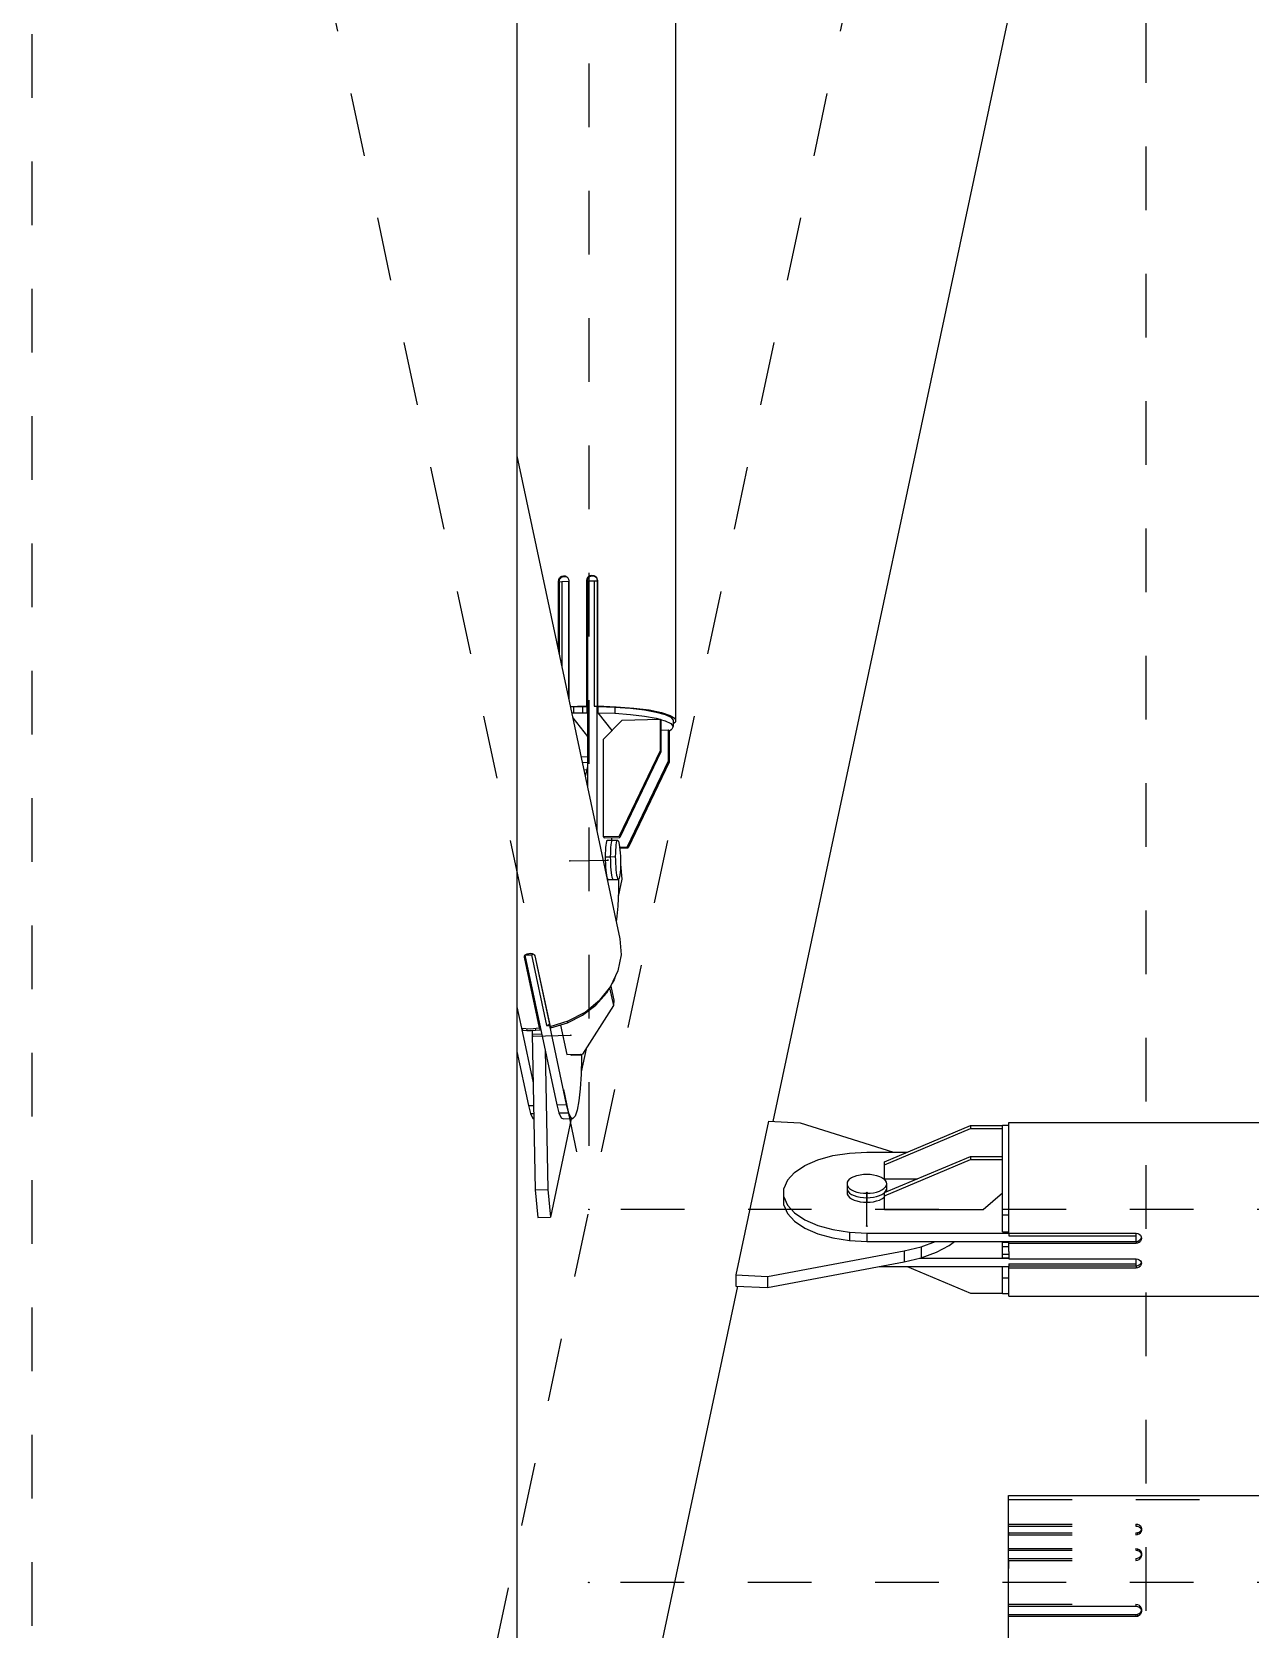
# Model space of a CAD drawing. Header units: millimetres. Extents: x 149919 to 150445, y 136651 to 136866.
# Drawn here: x 150370.813 to 150372.727, y 136811.216 to 136813.724 of the extents above; entities that cross this region are included whole.
import ezdxf

# ---------------------------------------------------------------- set-up
doc = ezdxf.new("R2010")
doc.units = ezdxf.units.MM
doc.header["$LTSCALE"] = 0.25
for name, pattern in [('CENTER', [50.8, 31.75, -6.35, 6.35, -6.35]), ('XKITLINE00', [0]), ('XKITLINE02', [4, 2, -2]), ('XKITLINE03', [6, 3, -1, 1, -1])]:
    doc.linetypes.add(name, pattern=pattern)

# ---------------------------------------------------------------- blocks, each defined once
blk = doc.blocks.new('çatıı')
at = {"color": 8, "linetype": 'CENTER'}
for p, q in [((22900, 17654.86), (22900, 16010.75)), ((22987.5, 16970.27), (22987.5, 16150.27)), ((23075, 16877.2), (23075, 15209.12)), ((22900, 16560.27), (22987.5, 16150.27)), ((23075, 16560.27), (22900, 15740.27)), ((22984.52, 16205.01), (22990.47, 16205.14)), ((22978.7, 16177.48), (22984.65, 16177.61)), ((23031.16, 16147.65), (23031.16, 16152.9)), ((23342.5, 16150.27), (22987.5, 16150.27))]:
    blk.add_line(p, q, dxfattribs=at)
at = {"color": 8, "linetype": 'XKITLINE00'}
for p, q in [((23001.09, 16527.97), (23001.09, 16226.85)), ((22976.2, 16524.48), (22976.2, 16010.75)), ((23083.06, 16476.53), (23016.39, 16164.09)), ((22976.2, 16268.62), (22992.38, 16192.77)), ((22982.75, 16249.18), (22982.69, 16248.92)), ((22982.69, 16248.92), (22982.77, 16248.81)), ((22982.69, 16248.92), (22982.69, 16238.19)), ((22982.85, 16249.42), (22982.75, 16249.18)), ((22982.81, 16249.08), (22982.77, 16248.81)), ((22982.77, 16248.81), (22982.77, 16237.8)), ((22982.93, 16249.32), (22982.81, 16249.08)), ((22982.85, 16248.85), (22983.26, 16248.9)), ((22982.85, 16248.85), (22982.85, 16237.45)), ((22983.03, 16249.61), (22982.87, 16249.44)), ((22982.96, 16249.35), (22982.93, 16249.32)), ((22983.11, 16249.51), (22982.96, 16249.35)), ((22983.03, 16249.61), (22983.26, 16249.74)), ((22983.11, 16249.51), (22983.34, 16249.64)), ((22983.26, 16249.74), (22983.52, 16249.79)), ((22983.26, 16248.9), (22984.3, 16248.92)), ((22983.26, 16248.9), (22983.26, 16235.51)), ((22983.34, 16249.64), (22983.6, 16249.69)), ((22983.52, 16249.79), (22983.78, 16249.76)), ((22983.6, 16249.69), (22983.85, 16249.66)), ((22983.78, 16249.76), (22984.01, 16249.65)), ((22983.85, 16249.66), (22984.09, 16249.55)), ((22984.01, 16249.65), (22984.19, 16249.48)), ((22984.09, 16249.55), (22984.22, 16249.43)), ((22984.19, 16249.48), (22984.31, 16249.25)), ((22984.3, 16248.92), (22984.35, 16248.86)), ((22984.3, 16248.92), (22984.3, 16230.64)), ((22984.31, 16249.25), (22984.35, 16248.99)), ((22984.35, 16248.99), (22984.35, 16230.42)), ((22987.17, 16249.31), (22987.13, 16249.05)), ((22987.13, 16249.05), (22987.2, 16248.95)), ((22987.13, 16249.05), (22987.13, 16229.33)), ((22987.29, 16249.54), (22987.17, 16249.31)), ((22987.17, 16249.31), (22987.25, 16249.21)), ((22987.25, 16249.21), (22987.2, 16248.95)), ((22987.2, 16248.95), (22987.2, 16229.23)), ((22987.37, 16249.44), (22987.25, 16249.21)), ((22987.28, 16248.99), (22988.31, 16249.01)), ((22987.28, 16248.99), (22987.28, 16216.7)), ((22987.29, 16249.54), (22987.48, 16249.73)), ((22987.37, 16249.44), (22987.56, 16249.63)), ((22987.48, 16249.73), (22987.72, 16249.85)), ((22987.56, 16249.63), (22987.79, 16249.75)), ((22987.72, 16249.85), (22987.98, 16249.89)), ((22987.79, 16249.75), (22988.06, 16249.79)), ((22987.98, 16249.89), (22988.25, 16249.85)), ((22988.06, 16249.79), (22988.32, 16249.75)), ((22988.25, 16249.85), (22988.48, 16249.73)), ((22988.31, 16249.01), (22988.8, 16248.98)), ((22988.31, 16249.01), (22988.31, 16229.29)), ((22988.32, 16249.75), (22988.56, 16249.63)), ((22988.48, 16249.73), (22988.67, 16249.55)), ((22988.56, 16249.63), (22988.69, 16249.51)), ((22988.67, 16249.55), (22988.77, 16249.31)), ((22988.77, 16249.31), (22988.84, 16249.05)), ((22988.8, 16248.98), (22988.84, 16248.92)), ((22988.8, 16248.98), (22988.8, 16229.26)), ((22988.84, 16249.05), (22988.84, 16229.34)), ((22987.2, 16245.4), (22987.28, 16245.36)), ((22987.2, 16245.31), (22987.27, 16245.3)), ((22987.2, 16245.22), (22987.28, 16245.13)), ((22984.59, 16229.28), (22985.72, 16229.33)), ((22984.6, 16229.23), (22985.08, 16229.24)), ((22985.08, 16229.24), (22985.77, 16229.26)), ((22985.08, 16229.24), (22985.08, 16228.26)), ((22985.72, 16229.33), (22987.13, 16229.33)), ((22985.77, 16229.26), (22986.47, 16229.27)), ((22986.47, 16229.27), (22987.17, 16229.28)), ((22986.47, 16229.27), (22986.47, 16228.29)), ((22987.13, 16229.33), (22987.2, 16229.23)), ((22987.17, 16229.28), (22987.17, 16228.29)), ((22987.17, 16229.28), (22987.28, 16229.14)), ((22988.31, 16229.29), (22988.76, 16229.3)), ((22988.76, 16229.3), (22988.8, 16229.26)), ((22988.76, 16229.3), (22988.76, 16209.73)), ((22988.84, 16229.34), (22988.89, 16229.27)), ((22988.84, 16229.34), (22991.77, 16229.23)), ((22988.89, 16229.27), (22988.89, 16228.28)), ((22988.89, 16229.27), (22991.55, 16229.17)), ((22991.55, 16229.17), (22991.55, 16228.19)), ((22991.55, 16229.17), (22994.03, 16228.99)), ((22991.77, 16229.23), (22994.54, 16229.02)), ((22994.03, 16228.99), (22996.25, 16228.73)), ((22994.54, 16229.02), (22996.97, 16228.71)), ((22996.25, 16228.73), (22998.09, 16228.39)), ((22996.97, 16228.71), (22998.92, 16228.31)), ((22984.81, 16228.25), (22985.08, 16228.26)), ((22984.97, 16227.49), (22987.28, 16224.56)), ((22985.08, 16228.26), (22985.77, 16228.28)), ((22985.77, 16228.28), (22986.47, 16228.29)), ((22986.47, 16228.29), (22987.17, 16228.29)), ((22987.17, 16228.29), (22987.28, 16228.16)), ((22988.89, 16228.28), (22991.1, 16225.47)), ((22988.89, 16228.28), (22991.55, 16228.19)), ((22992.73, 16227.12), (22989.75, 16224.1)), ((22991.55, 16228.19), (22994.03, 16228.01)), ((22992.73, 16227.12), (22998.68, 16227.25)), ((22994.03, 16228.01), (22996.25, 16227.74)), ((22996.25, 16227.74), (22998.09, 16227.41)), ((22998.09, 16228.39), (22999.49, 16228)), ((22998.09, 16227.41), (22998.66, 16227.25)), ((22998.68, 16227.25), (22998.81, 16227.09)), ((22998.68, 16227.25), (22998.68, 16222.32)), ((22998.68, 16227.24), (22999.49, 16227.02)), ((22998.81, 16227.09), (22998.81, 16222.16)), ((22998.92, 16228.31), (23000.29, 16227.86)), ((22999.49, 16228), (23000.39, 16227.58)), ((22999.49, 16227.02), (23000.39, 16226.59)), ((23000.29, 16227.86), (23001.03, 16227.36)), ((23000.39, 16227.58), (23000.74, 16227.12)), ((23000.39, 16226.59), (23000.74, 16226.14)), ((23000.74, 16226.14), (23000.54, 16225.68)), ((23000.74, 16227.12), (23000.74, 16226.14)), ((23000.74, 16226.57), (23001.09, 16226.85)), ((23001.03, 16227.36), (23001.09, 16226.85)), ((22989.75, 16224.1), (22989.75, 16208.82)), ((22998.81, 16225.56), (22999.98, 16225.59)), ((22999.98, 16225.59), (23000.11, 16225.42)), ((22999.98, 16225.59), (22999.98, 16220.66)), ((23000.1, 16225.43), (23000.54, 16225.68)), ((23000.11, 16225.42), (23000.11, 16220.5)), ((22986.28, 16221.36), (22987.28, 16221.38)), ((22998.68, 16222.32), (22992.23, 16208.87)), ((22998.81, 16222.16), (22992.36, 16208.7)), ((22998.68, 16222.32), (22998.81, 16222.16)), ((22986.47, 16220.47), (22987.28, 16220.49)), ((22986.72, 16219.33), (22987.17, 16219.34)), ((22987.17, 16219.34), (22986.94, 16218.26)), ((22987.28, 16219.74), (22987.17, 16219.34)), ((22999.98, 16220.66), (22993.53, 16207.21)), ((23000.11, 16220.5), (22993.66, 16207.04)), ((22999.98, 16220.66), (23000.11, 16220.5)), ((22989.75, 16208.82), (22992.23, 16208.87)), ((22989.75, 16208.82), (22989.88, 16208.65)), ((22989.88, 16208.65), (22992.36, 16208.7)), ((22991.06, 16208.68), (22991.06, 16208.26)), ((22992.23, 16208.87), (22992.36, 16208.7)), ((22990.09, 16206.67), (22990.07, 16206.18)), ((22990.07, 16206.18), (22990.07, 16205.66)), ((22990.12, 16207.12), (22990.09, 16206.67)), ((22990.16, 16207.5), (22990.12, 16207.12)), ((22990.21, 16207.81), (22990.16, 16207.5)), ((22990.27, 16208.05), (22990.21, 16207.81)), ((22990.33, 16208.19), (22990.27, 16208.05)), ((22990.33, 16208.19), (22990.4, 16208.24)), ((22990.4, 16208.24), (22991.19, 16208.26)), ((22990.87, 16206.2), (22990.86, 16205.67)), ((22990.87, 16206.2), (22990.86, 16205.67)), ((22990.88, 16206.69), (22990.87, 16206.2)), ((22990.88, 16206.69), (22990.87, 16206.2)), ((22990.91, 16207.13), (22990.88, 16206.69)), ((22990.91, 16207.13), (22990.88, 16206.69)), ((22990.95, 16207.52), (22990.91, 16207.13)), ((22990.95, 16207.52), (22990.91, 16207.13)), ((22991, 16207.83), (22990.95, 16207.52)), ((22991, 16207.83), (22990.95, 16207.52)), ((22991.06, 16208.06), (22991, 16207.83)), ((22991.06, 16208.06), (22991, 16207.83)), ((22991.12, 16208.21), (22991.06, 16208.06)), ((22991.12, 16208.21), (22991.06, 16208.06)), ((22991.12, 16208.21), (22991.19, 16208.26)), ((22991.12, 16208.21), (22991.19, 16208.26)), ((22991.19, 16208.26), (22991.99, 16208.28)), ((22991.66, 16206.22), (22991.65, 16205.69)), ((22991.68, 16206.71), (22991.66, 16206.22)), ((22991.71, 16207.15), (22991.68, 16206.71)), ((22991.75, 16207.54), (22991.71, 16207.15)), ((22991.8, 16207.85), (22991.75, 16207.54)), ((22991.85, 16208.08), (22991.8, 16207.85)), ((22991.92, 16208.23), (22991.85, 16208.08)), ((22991.92, 16208.23), (22991.99, 16208.28)), ((22991.99, 16208.28), (22992.06, 16208.23)), ((22992.06, 16208.23), (22992.13, 16208.1)), ((22992.13, 16208.1), (22992.19, 16207.87)), ((22992.19, 16207.87), (22992.26, 16207.57)), ((22992.26, 16207.57), (22992.32, 16207.19)), ((22992.32, 16207.18), (22993.53, 16207.21)), ((22992.32, 16207.19), (22992.37, 16206.75)), ((22992.34, 16207.01), (22993.66, 16207.04)), ((22992.37, 16206.75), (22992.41, 16206.26)), ((22992.41, 16206.26), (22992.44, 16205.74)), ((22993.53, 16207.21), (22993.66, 16207.04)), ((22990.07, 16205.66), (22990.86, 16205.67)), ((22990.07, 16205.66), (22990.07, 16205.12)), ((22990.07, 16205.12), (22990.09, 16204.58)), ((22990.09, 16204.58), (22990.12, 16204.06)), ((22990.12, 16204.06), (22990.16, 16203.57)), ((22990.16, 16203.57), (22990.21, 16203.13)), ((22990.86, 16205.67), (22991.65, 16205.69)), ((22990.86, 16205.67), (22990.87, 16205.14)), ((22990.86, 16205.67), (22990.87, 16205.14)), ((22990.87, 16205.14), (22990.88, 16204.6)), ((22990.87, 16205.14), (22990.88, 16204.6)), ((22990.88, 16204.6), (22990.91, 16204.08)), ((22990.88, 16204.6), (22990.91, 16204.08)), ((22990.91, 16204.08), (22990.95, 16203.59)), ((22990.91, 16204.08), (22990.95, 16203.59)), ((22990.95, 16203.59), (22991, 16203.15)), ((22990.95, 16203.59), (22991, 16203.15)), ((22991.65, 16205.69), (22991.66, 16205.15)), ((22991.66, 16205.15), (22991.68, 16204.62)), ((22991.68, 16204.62), (22991.71, 16204.1)), ((22991.71, 16204.1), (22991.75, 16203.61)), ((22991.75, 16203.61), (22991.8, 16203.17)), ((22992.44, 16203.65), (22992.41, 16203.2)), ((22992.44, 16205.74), (22992.45, 16205.2)), ((22992.45, 16204.14), (22992.44, 16203.65)), ((22992.45, 16205.2), (22992.46, 16204.66)), ((22992.46, 16204.66), (22992.45, 16204.14)), ((22992.46, 16204.48), (22992.67, 16202.14)), ((22990.21, 16203.13), (22990.27, 16202.75)), ((22990.27, 16202.75), (22990.33, 16202.45)), ((22990.33, 16202.45), (22990.4, 16202.22)), ((22990.4, 16202.22), (22990.47, 16202.09)), ((22990.47, 16202.09), (22991.26, 16202.1)), ((22990.47, 16202.09), (22990.54, 16202.04)), ((22990.54, 16202.04), (22991.33, 16202.06)), ((22991, 16203.15), (22991.06, 16202.77)), ((22991, 16203.15), (22991.06, 16202.77)), ((22991.06, 16202.77), (22991.12, 16202.46)), ((22991.06, 16202.77), (22991.12, 16202.46)), ((22991.12, 16202.46), (22991.19, 16202.24)), ((22991.12, 16202.46), (22991.19, 16202.24)), ((22991.19, 16202.24), (22991.26, 16202.1)), ((22991.19, 16202.24), (22991.26, 16202.1)), ((22991.26, 16202.1), (22992.06, 16202.12)), ((22991.26, 16202.1), (22991.33, 16202.06)), ((22991.26, 16202.1), (22991.33, 16202.06)), ((22991.33, 16202.06), (22992.13, 16202.08)), ((22991.8, 16203.17), (22991.85, 16202.79)), ((22991.85, 16202.79), (22991.92, 16202.48)), ((22991.92, 16202.48), (22991.99, 16202.26)), ((22991.99, 16202.26), (22992.06, 16202.12)), ((22992.06, 16202.12), (22992.13, 16202.08)), ((22992.67, 16202.14), (22992.1, 16199.41)), ((22992.13, 16202.08), (22992.19, 16202.13)), ((22992.16, 16202.11), (22992.14, 16200.33)), ((22992.26, 16202.27), (22992.19, 16202.13)), ((22992.32, 16202.51), (22992.26, 16202.27)), ((22992.37, 16202.82), (22992.32, 16202.51)), ((22992.41, 16203.2), (22992.37, 16202.82)), ((22992.14, 16200.33), (22992.03, 16197.9)), ((22992.03, 16197.9), (22991.85, 16195.79)), ((22991.85, 16195.79), (22991.81, 16195.48)), ((22992.38, 16192.77), (22992.56, 16190.25)), ((22977.33, 16190.06), (22977.32, 16189.91)), ((22977.32, 16189.91), (22979.69, 16178.78)), ((22977.42, 16190.2), (22977.33, 16190.06)), ((22977.4, 16190.17), (22979.73, 16179.28)), ((22977.42, 16190.2), (22977.59, 16190.33)), ((22977.44, 16190.22), (22982.46, 16166.69)), ((22977.46, 16190.24), (22978.48, 16190.26)), ((22977.59, 16190.33), (22977.81, 16190.43)), ((22977.61, 16189.44), (22977.6, 16189.25)), ((22977.81, 16190.43), (22978.06, 16190.48)), ((22978.06, 16190.48), (22978.33, 16190.49)), ((22978.33, 16190.49), (22978.58, 16190.45)), ((22978.48, 16190.26), (22978.74, 16190.39)), ((22978.48, 16190.26), (22980.85, 16179.13)), ((22978.58, 16190.45), (22978.79, 16190.36)), ((22978.79, 16190.36), (22978.92, 16190.24)), ((22978.92, 16190.24), (22979.01, 16190.12)), ((22979.01, 16190.12), (22981.39, 16178.99)), ((22992.56, 16190.25), (22992.06, 16187.72)), ((22992.06, 16187.72), (22990.9, 16185.3)), ((22991.45, 16186.34), (22991.15, 16185.81)), ((22991.55, 16186.65), (22991.45, 16186.34)), ((22990.24, 16184.24), (22988.57, 16182.37)), ((22990.9, 16185.3), (22989.15, 16183.12)), ((22990.72, 16185.07), (22990.24, 16184.24)), ((22990.75, 16185.09), (22991.34, 16182.31)), ((22990.93, 16185.35), (22991.4, 16183.14)), ((22976.2, 16182.1), (22976.92, 16178.72)), ((22984.24, 16179.87), (22986.89, 16181.27)), ((22986.5, 16180.79), (22988.57, 16182.37)), ((22991.34, 16182.31), (22986.5, 16174.65)), ((22986.89, 16181.27), (22989.15, 16183.12)), ((22991.4, 16183.14), (22991.34, 16182.31)), ((22976.91, 16178.72), (22978.73, 16170.16)), ((22976.92, 16178.72), (22978.3, 16178.62)), ((22976.99, 16178.71), (22977.05, 16178.42)), ((22977.05, 16178.42), (22977.74, 16178.39)), ((22977.69, 16178.66), (22977.74, 16178.39)), ((22977.74, 16178.39), (22978.44, 16178.39)), ((22978.3, 16178.62), (22979.69, 16178.78)), ((22978.44, 16178.39), (22979.13, 16178.42)), ((22978.58, 16178.4), (22978.59, 16177.79)), ((22979.07, 16178.71), (22979.13, 16178.42)), ((22979.13, 16178.42), (22979.83, 16178.48)), ((22979.73, 16179.28), (22979.69, 16178.78)), ((22979.74, 16179.46), (22979.71, 16179.04)), ((22979.71, 16179.04), (22979.83, 16178.48)), ((22979.86, 16178.9), (22979.83, 16178.48)), ((22980.85, 16179.13), (22981.31, 16179.35)), ((22980.85, 16179.13), (22981.3, 16179.14)), ((22981.31, 16179.34), (22981.3, 16179.14)), ((22981.3, 16179.14), (22983.95, 16166.73)), ((22981.39, 16178.99), (22984.24, 16179.87)), ((22981.48, 16179.01), (22981.53, 16178.77)), ((22981.53, 16178.77), (22984.12, 16179.57)), ((22983.03, 16179.23), (22984.02, 16174.6)), ((22984.07, 16179.81), (22984.12, 16179.57)), ((22984.12, 16179.57), (22986.5, 16180.79)), ((22978.59, 16177.79), (22980.09, 16177.83)), ((22978.59, 16177.79), (22979.06, 16153.36)), ((22976.2, 16175.05), (22978, 16166.6)), ((22976.2, 16174.42), (22976.33, 16174.43)), ((22980.62, 16175.34), (22981.04, 16153.41)), ((22984.02, 16174.6), (22986.5, 16174.65)), ((22984.62, 16174.61), (22984.62, 16174.6)), ((22984.62, 16174.6), (22984.69, 16174.51)), ((22984.69, 16174.51), (22984.76, 16174.53)), ((22984.69, 16174.51), (22985.48, 16174.53)), ((22985.41, 16174.63), (22985.41, 16174.61)), ((22985.41, 16174.63), (22985.41, 16174.61)), ((22985.41, 16174.61), (22985.48, 16174.53)), ((22985.41, 16174.61), (22985.48, 16174.53)), ((22985.48, 16174.53), (22986.28, 16174.55)), ((22985.48, 16174.53), (22985.55, 16174.54)), ((22985.48, 16174.53), (22985.55, 16174.54)), ((22986.2, 16174.65), (22986.21, 16174.63)), ((22986.21, 16174.63), (22986.28, 16174.55)), ((22986.35, 16174.04), (22986.27, 16171.49)), ((22987.05, 16175.51), (22986.28, 16171.9)), ((22986.28, 16174.55), (22986.35, 16174.56)), ((22986.4, 16174.65), (22986.35, 16174.56)), ((22986.35, 16174.56), (22986.35, 16174.04)), ((22986.27, 16171.49), (22986.12, 16169.22)), ((22986.12, 16169.22), (22985.91, 16167.31)), ((22978, 16166.6), (22978.8, 16166.61)), ((22978, 16166.6), (22978.34, 16165.32)), ((22982.46, 16166.69), (22983.95, 16166.73)), ((22982.46, 16166.69), (22982.8, 16165.42)), ((22983.95, 16166.73), (22984.29, 16165.45)), ((22985.65, 16165.85), (22985.34, 16164.91)), ((22985.91, 16167.31), (22985.65, 16165.85)), ((22978.34, 16165.32), (22978.83, 16165.33)), ((22978.34, 16165.32), (22978.69, 16164.57)), ((22978.69, 16164.57), (22978.84, 16164.49)), ((22984.72, 16164.51), (22981.45, 16149.03)), ((22982.8, 16165.42), (22984.29, 16165.45)), ((22982.8, 16165.42), (22983.16, 16164.67)), ((22983.16, 16164.67), (22983.51, 16164.49)), ((22983.51, 16164.49), (22985, 16164.52)), ((22984.29, 16165.45), (22984.64, 16164.7)), ((22984.64, 16164.7), (22985, 16164.52)), ((22985.34, 16164.91), (22985, 16164.52)), ((23015.73, 16164.13), (23010.58, 16139.98)), ((23015.73, 16164.13), (23020.7, 16163.88)), ((23020.7, 16163.88), (23035.36, 16159.26)), ((23033.96, 16157.75), (23047.46, 16163.44)), ((23047.46, 16163.44), (23047.46, 16162.95)), ((23047.46, 16163.44), (23052.46, 16163.44)), ((23052.46, 16163.52), (23052.46, 16163.44)), ((23052.46, 16163.52), (23053.46, 16163.52)), ((23052.46, 16163.44), (23052.46, 16163.41)), ((23052.46, 16158.12), (23052.46, 16163.41)), ((23053.46, 16163.9), (23101, 16163.9)), ((23053.46, 16146.54), (23053.46, 16163.9)), ((23033.96, 16157.27), (23047.46, 16162.95)), ((23047.46, 16162.95), (23052.46, 16162.95)), ((23023.46, 16158.04), (23025.83, 16158.71)), ((23025.83, 16158.71), (23028.43, 16159.12)), ((23028.43, 16159.12), (23031.16, 16159.26)), ((23031.16, 16159.26), (23037.53, 16159.26)), ((23033.96, 16152.9), (23047.46, 16158.58)), ((23047.46, 16158.58), (23047.46, 16158.1)), ((23047.46, 16158.58), (23052.46, 16158.58)), ((23019.81, 16156.08), (23018.7, 16154.86)), ((23019.81, 16156.08), (23021.42, 16157.15)), ((23021.42, 16157.15), (23023.46, 16158.04)), ((23030.62, 16155.78), (23031.16, 16155.8)), ((23031.16, 16155.8), (23031.7, 16155.78)), ((23033.96, 16152.41), (23047.46, 16158.1)), ((23033.96, 16155.08), (23033.96, 16157.75)), ((23047.46, 16158.1), (23052.46, 16158.1)), ((23052.46, 16158.12), (23052.46, 16158.1)), ((23052.46, 16158.1), (23052.46, 16158.08)), ((23052.46, 16152.12), (23052.46, 16158.08)), ((22979.06, 16153.36), (22981.04, 16153.41)), ((22979.06, 16153.36), (22979.47, 16148.99)), ((22981.04, 16153.41), (22981.45, 16149.03)), ((23018.7, 16154.86), (23018.13, 16153.56)), ((23018.13, 16150.92), (23018.13, 16153.56)), ((23028.1, 16154.56), (23028.06, 16154.3)), ((23028.06, 16154.3), (23028.1, 16154.04)), ((23028.06, 16154.3), (23028.06, 16153.6)), ((23028.06, 16153.6), (23028.06, 16152.9)), ((23028.06, 16153.6), (23028.1, 16153.34)), ((23028.06, 16153.6), (23028.1, 16153.34)), ((23028.24, 16154.81), (23028.1, 16154.56)), ((23028.1, 16154.04), (23028.24, 16153.78)), ((23028.1, 16153.34), (23028.24, 16153.08)), ((23028.1, 16153.34), (23028.24, 16153.08)), ((23028.47, 16155.05), (23028.24, 16154.81)), ((23028.24, 16153.78), (23028.47, 16153.54)), ((23028.47, 16155.05), (23028.78, 16155.26)), ((23028.47, 16153.54), (23028.78, 16153.33)), ((23028.78, 16155.26), (23029.16, 16155.45)), ((23028.78, 16153.33), (23029.16, 16153.14)), ((23029.16, 16155.45), (23029.61, 16155.6)), ((23029.61, 16155.6), (23030.1, 16155.71)), ((23030.1, 16155.71), (23030.62, 16155.78)), ((23031.7, 16155.78), (23032.22, 16155.71)), ((23032.22, 16155.71), (23032.71, 16155.6)), ((23032.71, 16155.6), (23033.15, 16155.45)), ((23033.15, 16155.45), (23033.53, 16155.26)), ((23033.15, 16153.14), (23033.53, 16153.33)), ((23033.53, 16155.26), (23033.84, 16155.05)), ((23033.53, 16153.33), (23033.84, 16153.54)), ((23033.84, 16155.05), (23034.07, 16154.81)), ((23034.07, 16153.78), (23033.84, 16153.54)), ((23033.96, 16155.08), (23039.14, 16155.08)), ((23034.07, 16154.81), (23034.21, 16154.56)), ((23034.21, 16154.04), (23034.07, 16153.78)), ((23034.21, 16153.34), (23034.07, 16153.08)), ((23034.21, 16153.34), (23034.07, 16153.08)), ((23034.21, 16154.56), (23034.26, 16154.3)), ((23034.26, 16154.3), (23034.21, 16154.04)), ((23034.26, 16153.6), (23034.21, 16153.34)), ((23034.26, 16153.6), (23034.21, 16153.34)), ((23034.26, 16154.3), (23034.26, 16153.6)), ((23034.26, 16153.6), (23034.26, 16153.03)), ((23018.13, 16152.23), (23018.7, 16150.93)), ((23018.13, 16150.92), (23018.7, 16149.62)), ((23018.7, 16150.93), (23019.81, 16149.72)), ((23028.06, 16152.9), (23028.1, 16152.64)), ((23028.1, 16152.64), (23028.24, 16152.38)), ((23028.24, 16153.08), (23028.47, 16152.84)), ((23028.24, 16153.08), (23028.47, 16152.84)), ((23028.24, 16152.38), (23028.47, 16152.15)), ((23028.47, 16152.84), (23028.78, 16152.63)), ((23028.47, 16152.84), (23028.78, 16152.63)), ((23028.47, 16152.15), (23028.78, 16151.93)), ((23028.78, 16152.63), (23029.16, 16152.44)), ((23028.78, 16152.63), (23029.16, 16152.44)), ((23028.78, 16151.93), (23029.16, 16151.74)), ((23029.16, 16153.14), (23029.61, 16152.99)), ((23029.16, 16152.44), (23029.61, 16152.29)), ((23029.16, 16152.44), (23029.61, 16152.29)), ((23029.16, 16151.74), (23029.61, 16151.59)), ((23029.61, 16152.99), (23030.1, 16152.88)), ((23029.61, 16152.29), (23030.1, 16152.18)), ((23029.61, 16152.29), (23030.1, 16152.18)), ((23029.61, 16151.59), (23030.1, 16151.48)), ((23030.1, 16152.88), (23030.62, 16152.81)), ((23030.1, 16152.18), (23030.62, 16152.12)), ((23030.1, 16152.18), (23030.62, 16152.12)), ((23030.1, 16151.48), (23030.62, 16151.42)), ((23030.62, 16152.81), (23031.16, 16152.79)), ((23030.62, 16152.12), (23031.16, 16152.09)), ((23030.62, 16152.12), (23031.16, 16152.09)), ((23030.62, 16151.42), (23031.16, 16151.39)), ((23031.16, 16152.79), (23031.7, 16152.81)), ((23031.16, 16152.79), (23031.16, 16152.09)), ((23031.16, 16152.09), (23031.7, 16152.12)), ((23031.16, 16152.09), (23031.7, 16152.12)), ((23031.16, 16152.09), (23031.16, 16151.39)), ((23031.16, 16151.39), (23031.7, 16151.42)), ((23031.7, 16152.81), (23032.22, 16152.88)), ((23031.7, 16152.12), (23032.22, 16152.18)), ((23031.7, 16152.12), (23032.22, 16152.18)), ((23031.7, 16151.42), (23032.22, 16151.48)), ((23032.22, 16152.88), (23032.71, 16152.99)), ((23032.22, 16152.18), (23032.71, 16152.29)), ((23032.22, 16152.18), (23032.71, 16152.29)), ((23032.22, 16151.48), (23032.71, 16151.59)), ((23032.71, 16152.99), (23033.15, 16153.14)), ((23032.71, 16152.29), (23033.15, 16152.44)), ((23032.71, 16152.29), (23033.15, 16152.44)), ((23032.71, 16151.59), (23033.15, 16151.74)), ((23033.15, 16152.44), (23033.53, 16152.63)), ((23033.15, 16152.44), (23033.53, 16152.63)), ((23033.15, 16151.74), (23033.53, 16151.93)), ((23033.53, 16152.63), (23033.84, 16152.84)), ((23033.53, 16152.63), (23033.84, 16152.84)), ((23033.53, 16151.93), (23033.84, 16152.15)), ((23034.07, 16153.08), (23033.84, 16152.84)), ((23034.07, 16153.08), (23033.84, 16152.84)), ((23033.96, 16152.27), (23033.84, 16152.15)), ((23033.96, 16150.23), (23033.96, 16152.9)), ((23049.46, 16150.23), (23052.46, 16152.85)), ((23052.46, 16146.73), (23052.46, 16152.12)), ((22979.47, 16148.99), (22981.45, 16149.03)), ((23018.7, 16149.62), (23019.81, 16148.41)), ((23019.81, 16149.72), (23021.42, 16148.64)), ((23019.81, 16148.41), (23021.42, 16147.33)), ((23021.42, 16148.64), (23023.46, 16147.75)), ((23033.96, 16150.23), (23049.46, 16150.23)), ((23052.46, 16149.41), (23053.46, 16149.41)), ((23021.42, 16147.33), (23023.46, 16146.44)), ((23023.46, 16147.75), (23025.83, 16147.09)), ((23023.46, 16146.44), (23025.83, 16145.78)), ((23025.83, 16147.09), (23028.43, 16146.68)), ((23025.83, 16145.78), (23028.43, 16145.37)), ((23028.43, 16146.68), (23028.43, 16145.37)), ((23028.43, 16146.68), (23031.16, 16146.54)), ((23031.16, 16146.54), (23053.46, 16146.54)), ((23031.16, 16146.54), (23031.16, 16145.23)), ((23052.46, 16146.73), (23053.46, 16146.73)), ((23053.46, 16146.54), (23073.46, 16146.54)), ((23053.46, 16146.54), (23053.46, 16146.14)), ((23053.46, 16146.14), (23073.46, 16146.14)), ((23073.46, 16146.54), (23073.72, 16146.47)), ((23073.46, 16145.23), (23073.46, 16146.54)), ((23073.72, 16146.47), (23073.96, 16146.38)), ((23073.96, 16146.38), (23074.14, 16146.2)), ((23074.14, 16146.2), (23074.27, 16145.98)), ((23074.27, 16145.79), (23074.14, 16145.57)), ((23074.27, 16145.98), (23074.31, 16145.74)), ((23074.28, 16145.88), (23074.27, 16145.79)), ((23015.55, 16139.73), (23037.04, 16143.77)), ((23028.43, 16145.37), (23031.16, 16145.23)), ((23031.16, 16145.23), (23073.46, 16145.23)), ((23037.04, 16143.77), (23039.71, 16144.41)), ((23037.04, 16143.77), (23037.04, 16142.02)), ((23039.71, 16144.41), (23041.94, 16145.23)), ((23039.71, 16144.41), (23039.71, 16142.66)), ((23039.71, 16142.66), (23042.09, 16143.53)), ((23042.09, 16143.53), (23044.11, 16144.6)), ((23044.11, 16144.6), (23044.92, 16145.23)), ((23052.46, 16143.84), (23052.46, 16145.23)), ((23052.46, 16145.1), (23053.46, 16145.1)), ((23052.46, 16144.46), (23053.46, 16144.46)), ((23052.46, 16142.65), (23052.46, 16143.84)), ((23053.46, 16143.65), (23053.46, 16145.23)), ((23053.46, 16145.23), (23053.46, 16145.1)), ((23053.46, 16144.95), (23073.46, 16144.95)), ((23053.46, 16143.65), (23053.46, 16142.5)), ((23073.46, 16145.24), (23073.72, 16145.28)), ((23073.46, 16145.23), (23073.46, 16144.95)), ((23073.46, 16144.95), (23073.72, 16144.99)), ((23073.72, 16145.28), (23073.96, 16145.39)), ((23073.72, 16145.28), (23073.72, 16144.99)), ((23073.72, 16144.99), (23073.96, 16145.1)), ((23073.96, 16145.39), (23074.14, 16145.57)), ((23073.96, 16145.1), (23074.14, 16145.27)), ((23074.27, 16145.49), (23074.14, 16145.27)), ((23074.31, 16145.74), (23074.27, 16145.49)), ((23015.55, 16137.98), (23037.04, 16142.02)), ((23033.16, 16141.29), (23053.46, 16141.29)), ((23037.04, 16142.02), (23039.71, 16142.66)), ((23037.53, 16141.29), (23047.46, 16137.11)), ((23039.46, 16142.6), (23053.46, 16142.6)), ((23052.46, 16143.24), (23053.46, 16143.24)), ((23052.46, 16142.65), (23053.46, 16142.65)), ((23052.46, 16138.16), (23052.46, 16141.29)), ((23053.46, 16142.5), (23073.46, 16142.5)), ((23053.46, 16141.69), (23053.46, 16141.29)), ((23053.46, 16141.69), (23073.46, 16141.69)), ((23053.46, 16141.42), (23073.46, 16141.42)), ((23053.46, 16139.13), (23053.46, 16141.29)), ((23053.46, 16141.11), (23073.46, 16141.11)), ((23073.46, 16142.5), (23073.72, 16142.47)), ((23073.46, 16141.42), (23073.46, 16142.5)), ((23073.46, 16141.42), (23073.72, 16141.45)), ((23073.46, 16141.42), (23073.46, 16141.11)), ((23073.46, 16141.11), (23073.72, 16141.16)), ((23073.72, 16142.47), (23073.96, 16142.37)), ((23073.72, 16141.45), (23073.96, 16141.54)), ((23073.72, 16141.16), (23073.96, 16141.24)), ((23073.96, 16142.37), (23074.14, 16142.21)), ((23073.96, 16141.54), (23073.99, 16141.56)), ((23073.96, 16141.24), (23074.14, 16141.39)), ((23073.99, 16141.56), (23074.14, 16141.69)), ((23074.14, 16142.21), (23074.27, 16142.02)), ((23074.27, 16141.88), (23074.14, 16141.69)), ((23074.27, 16141.59), (23074.14, 16141.39)), ((23074.27, 16142.02), (23074.31, 16141.8)), ((23074.28, 16141.95), (23074.27, 16141.88)), ((23074.31, 16141.8), (23074.27, 16141.59)), ((23010.58, 16139.98), (23010.58, 16138.23)), ((23010.58, 16139.98), (23015.55, 16139.73)), ((23010.58, 16138.23), (23015.55, 16137.98)), ((23015.55, 16139.73), (23015.55, 16137.98)), ((23052.46, 16139.51), (23053.46, 16139.51)), ((23053.46, 16136.65), (23053.46, 16139.13)), ((23010.86, 16138.22), (22976.2, 15975.77)), ((23047.46, 16137.11), (23052.46, 16137.11)), ((23052.46, 16137.03), (23052.46, 16138.16)), ((23052.46, 16137.03), (23053.46, 16137.03)), ((23053.46, 16136.65), (23101, 16136.65))]:
    blk.add_line(p, q, dxfattribs=at)
at = {"color": 7, "linetype": 'XKITLINE00'}
for p, q in [((23053.45, 16096.88), (23053.45, 16105.31)), ((23053.45, 16105.31), (23096.3, 16105.31)), ((23053.45, 16087.94), (23053.45, 16096.88)), ((23053.45, 16087.94), (23073.45, 16087.94)), ((23053.45, 16086.65), (23053.45, 16087.94)), ((23053.45, 16086.65), (23073.45, 16086.65)), ((23053.45, 16082.83), (23053.45, 16086.65)), ((23053.45, 16086.35), (23073.45, 16086.35)), ((23073.45, 16087.94), (23073.71, 16087.88)), ((23073.45, 16086.65), (23073.71, 16086.68)), ((23073.45, 16086.65), (23073.45, 16086.35)), ((23073.45, 16086.35), (23073.71, 16086.39)), ((23073.71, 16087.88), (23073.95, 16087.78)), ((23073.71, 16086.68), (23073.95, 16086.8)), ((23073.71, 16086.68), (23073.71, 16086.39)), ((23073.71, 16086.39), (23073.95, 16086.51)), ((23073.95, 16087.78), (23074.14, 16087.61)), ((23073.95, 16086.8), (23074.14, 16086.97)), ((23073.95, 16086.51), (23074.14, 16086.68)), ((23074.14, 16087.61), (23074.26, 16087.39)), ((23074.26, 16087.19), (23074.14, 16086.97)), ((23074.26, 16086.9), (23074.14, 16086.68)), ((23074.26, 16087.39), (23074.3, 16087.14)), ((23074.27, 16087.29), (23074.26, 16087.19)), ((23074.3, 16087.14), (23074.26, 16086.9))]:
    blk.add_line(p, q, dxfattribs=at)
at = {"color": 116, "linetype": 'XKITLINE02', "true_color": 0x136734}
for p, q in [((23053.45, 16104.71), (23276.53, 16104.71)), ((23053.45, 16099.56), (23053.45, 16101.84)), ((23053.45, 16100.84), (23073.45, 16100.84)), ((23073.45, 16100.84), (23073.45, 16100.53)), ((23073.45, 16100.84), (23073.71, 16100.8)), ((23073.71, 16100.8), (23073.95, 16100.71)), ((23073.95, 16100.71), (23074.14, 16100.56)), ((23053.45, 16100.53), (23073.45, 16100.53)), ((23053.45, 16099.56), (23053.45, 16099.21)), ((23053.45, 16099.45), (23073.45, 16099.45)), ((23053.45, 16099.16), (23073.45, 16099.16)), ((23073.45, 16100.53), (23073.71, 16100.5)), ((23073.45, 16099.45), (23073.71, 16099.49)), ((23073.45, 16099.45), (23073.45, 16099.16)), ((23073.45, 16099.16), (23073.71, 16099.2)), ((23073.71, 16100.5), (23073.95, 16100.42)), ((23073.71, 16099.49), (23073.95, 16099.59)), ((23073.71, 16099.49), (23073.71, 16099.2)), ((23073.71, 16099.2), (23073.95, 16099.3)), ((23073.95, 16100.42), (23073.98, 16100.4)), ((23073.95, 16099.59), (23074.14, 16099.74)), ((23073.95, 16099.3), (23074.14, 16099.45)), ((23073.98, 16100.4), (23074.14, 16100.27)), ((23074.14, 16100.56), (23074.26, 16100.37)), ((23074.14, 16100.27), (23074.26, 16100.07)), ((23074.26, 16099.94), (23074.14, 16099.74)), ((23074.14, 16099.45), (23074.26, 16099.64)), ((23074.26, 16100.37), (23074.3, 16100.15)), ((23074.3, 16100.15), (23074.26, 16099.94)), ((23074.26, 16100.07), (23074.3, 16099.86)), ((23074.3, 16099.86), (23074.26, 16099.64)), ((23074.3, 16100.15), (23074.3, 16099.86)), ((23053.45, 16097.01), (23073.45, 16097.01)), ((23053.45, 16096.72), (23073.45, 16096.72)), ((23073.45, 16097.01), (23073.71, 16096.97)), ((23073.45, 16097.01), (23073.45, 16096.72)), ((23073.45, 16096.72), (23073.71, 16096.68)), ((23073.71, 16096.97), (23073.95, 16096.86)), ((23073.71, 16096.97), (23073.71, 16096.68)), ((23073.71, 16096.68), (23073.95, 16096.56)), ((23073.71, 16095.49), (23073.95, 16095.58)), ((23073.95, 16096.86), (23074.14, 16096.68)), ((23073.95, 16096.56), (23074.14, 16096.39)), ((23073.95, 16095.58), (23074.14, 16095.75)), ((23074.14, 16096.68), (23074.26, 16096.46)), ((23074.14, 16096.39), (23074.26, 16096.17)), ((23074.26, 16095.97), (23074.14, 16095.75)), ((23074.26, 16095.68), (23074.14, 16095.46)), ((23074.26, 16096.46), (23074.3, 16096.22)), ((23074.3, 16096.22), (23074.26, 16095.97)), ((23074.26, 16096.17), (23074.3, 16095.93)), ((23074.3, 16095.93), (23074.26, 16095.68)), ((23074.3, 16096.22), (23074.3, 16095.93)), ((23053.45, 16095.42), (23073.45, 16095.42)), ((23053.45, 16095.11), (23053.45, 16093.94)), ((23053.45, 16095.11), (23073.45, 16095.11)), ((23053.45, 16093.94), (23053.45, 16093.84)), ((23073.45, 16095.42), (23073.71, 16095.49)), ((23073.45, 16095.42), (23073.45, 16095.11)), ((23073.45, 16095.11), (23073.71, 16095.16)), ((23073.71, 16095.16), (23073.95, 16095.28)), ((23073.98, 16095.32), (23073.95, 16095.28)), ((23073.98, 16095.32), (23074.14, 16095.46)), ((23053.45, 16087.94), (23053.45, 16089.52)), ((23053.45, 16088.25), (23073.45, 16088.25)), ((23073.45, 16088.25), (23073.71, 16088.2)), ((23073.45, 16088.25), (23073.45, 16087.94)), ((23073.71, 16088.2), (23073.95, 16088.08)), ((23073.95, 16088.08), (23073.98, 16088.04)), ((23053.45, 16086.65), (23053.45, 16086.71)), ((23073.98, 16088.04), (23074.14, 16087.9)), ((23074.26, 16087.68), (23074.14, 16087.9)), ((23074.26, 16087.68), (23074.3, 16087.44)), ((23074.3, 16087.44), (23074.27, 16087.29)), ((23074.3, 16087.44), (23074.3, 16087.14))]:
    blk.add_line(p, q, dxfattribs=at)
at = {"color": 1, "linetype": 'XKITLINE03'}
blk.add_line((23342.49, 16091.68), (22987.49, 16091.68), dxfattribs=at)
at = {"color": 8, "linetype": 'XKITLINE00'}
for centre in [(22984.52, 16205.01), (22990.47, 16205.14), (22978.7, 16177.48), (22984.65, 16177.61), (23031.16, 16152.9), (22987.5, 16150.27), (22987.5, 16150.27), (22987.5, 16150.27), (23031.16, 16147.65)]:
    blk.add_circle(centre, 0.05, dxfattribs=at)
at = {"color": 1, "linetype": 'XKITLINE00'}
blk.add_circle((22987.49, 16091.68), 0.05, dxfattribs=at)

msp = doc.modelspace()

# ---------------------------------------------------------------- block references
at = {"xscale": 0.009999943142843078, "yscale": 0.009999943142843078, "zscale": 0.009999943142843078}
msp.add_blockref('çatıı', (150141.8141, 136650.3731), dxfattribs=at)

doc.saveas('drawing.dxf')
